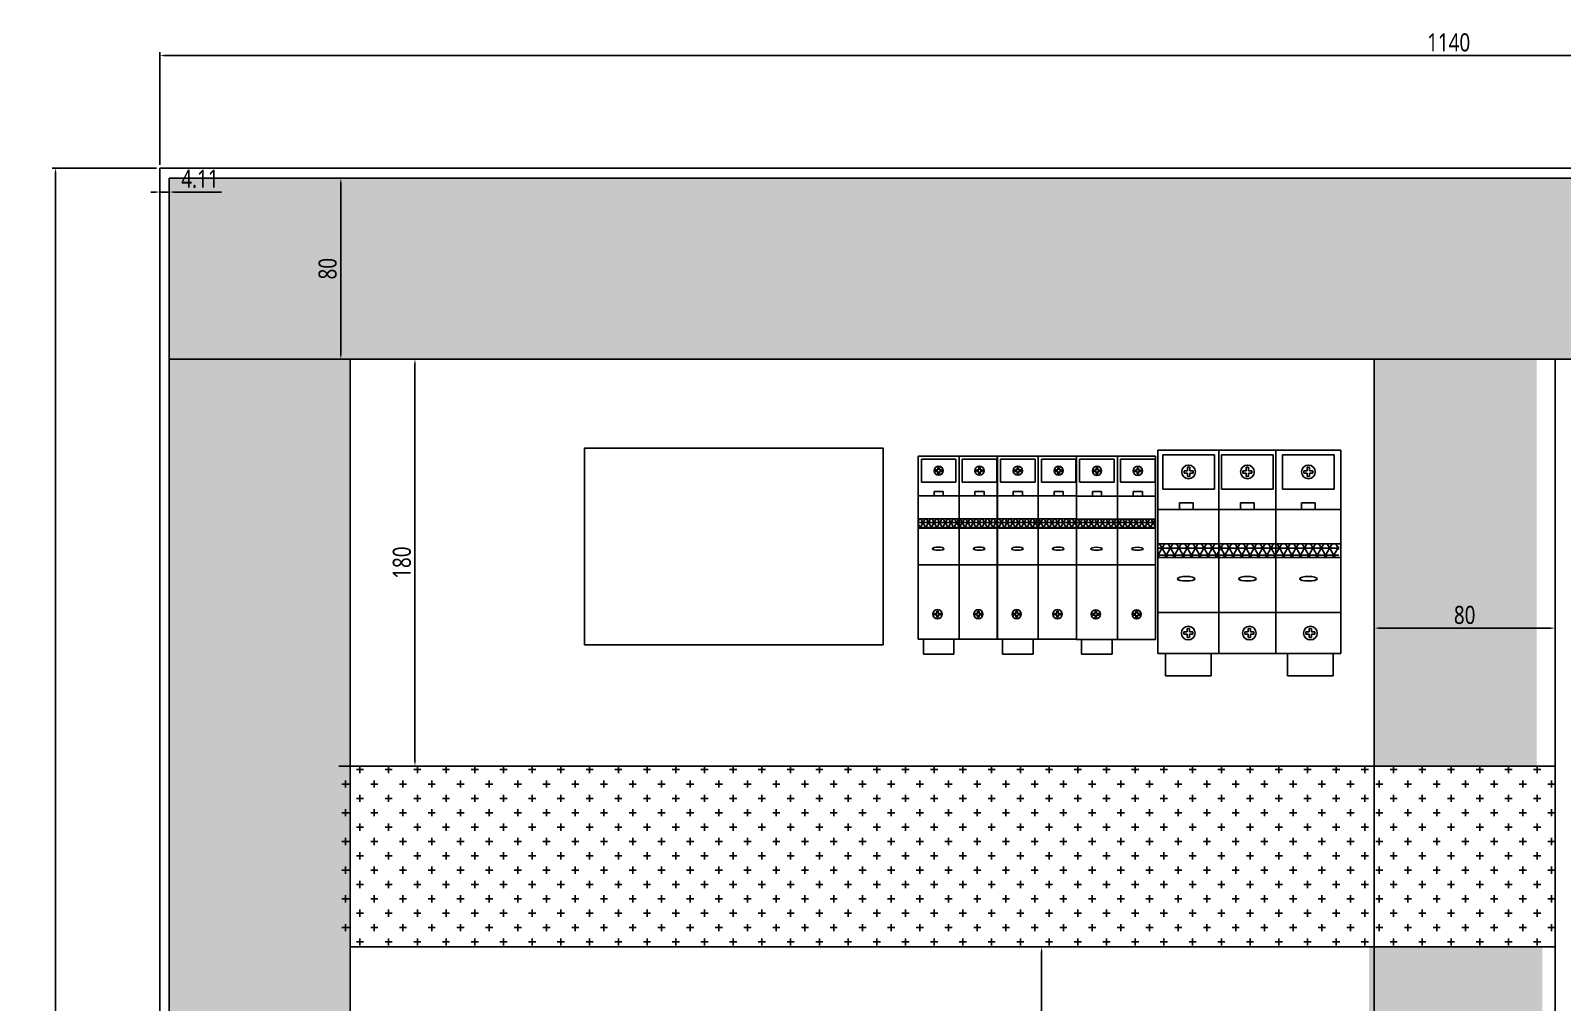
# Model space of a CAD drawing. Header units: millimetres. Extents: x -11 to 1219, y 0 to 1751.
# Drawn here: x -11 to 666, y 1321 to 1751 of the extents above; entities that cross this region are included whole.
import ezdxf

# ---------------------------------------------------------------- set-up
doc = ezdxf.new("R2010")
doc.units = ezdxf.units.MM
doc.header["$LTSCALE"] = 10
doc.layers.get('0').update_dxf_attribs({"linetype": 'CONTINUOUS'})
doc.layers.get('Defpoints').update_dxf_attribs({"linetype": 'CONTINUOUS'})
for name, color, linetype in [('1', 7, 'CONTINUOUS'), ('GRN_0.75mm^2', 3, 'CONTINUOUS'), ('PSYMS', 7, 'CONTINUOUS')]:
    doc.layers.add(name, color=color, linetype=linetype)
doc.styles.get("Standard").update_dxf_attribs({"font": '', "width": 0.8})
doc.styles.get('Standard').set_extended_font_data('Meiryo UI')
doc.dimstyles.get("Standard").update_dxf_attribs({"dimtxt": 8, "dimasz": 2, "dimexe": 1.5, "dimexo": 1.5, "dimgap": 1.8, "dimtad": 1, "dimdec": 3, "dimdsep": 46, "dimtxsty": 'Standard', "dimcen": 0, "dimclrd": 4, "dimclre": 4, "dimclrt": 4, "dimadec": 0, "dimazin": 0, "dimtfac": 1, "dimtdec": 3, "dimtmove": 0, "dimatfit": 3, "dimfxl": 1, "dimtolj": 1, "dimtzin": 1, "dimarcsym": 0})
pattern_1 = [(0, (8921.3084, -13194.049), (6.35, 6.35), [3.175, -9.525]), (90, (8922.896, -13195.637), (-6.35, 6.35), [3.175, -9.525])]

# ---------------------------------------------------------------- blocks, each defined once
blk = doc.blocks.new('Fuse Carrier 2P')
h = blk.add_hatch()
h.set_pattern_fill('NET3', color=256, scale=0.67724)
h.paths.add_polyline_path([(18.07, -27.77), (0, -27.77), (0, -31.83), (18.07, -31.83)])
h.paths.add_polyline_path([(35, -27.77), (35, -31.83)])
h.paths.add_polyline_path([(34.97, -27.77), (18.1, -27.77), (18.1, -31.83), (34.97, -31.83)])
at = {"color": 7, "linetype": 'Continuous'}
for p, q in [((0, -81), (0, 0)), ((18.07, 0), (0, 0)), ((18.1, 0), (18.1, -81)), ((34.97, 0), (18.1, 0)), ((1.39, -1.35), (1.39, -11.51)), ((16.69, -1.35), (1.39, -1.35)), ((7.69, -6.1), (7.69, -6.77)), ((8.7, -6.1), (7.69, -6.1)), ((7.69, -6.77), (8.7, -6.77)), ((8.7, -5.08), (8.7, -6.1)), ((9.38, -5.08), (8.7, -5.08)), ((8.7, -6.77), (8.7, -7.79)), ((9.38, -6.1), (9.38, -5.08)), ((10.4, -6.1), (9.38, -6.1)), ((9.38, -7.79), (9.38, -6.77)), ((9.38, -6.77), (10.4, -6.77)), ((10.4, -6.77), (10.4, -6.1)), ((16.69, -11.51), (16.69, -1.35)), ((19.47, -1.35), (19.47, -11.51)), ((34.78, -1.35), (19.47, -1.35)), ((25.77, -6.1), (25.77, -6.77)), ((26.79, -6.1), (25.77, -6.1)), ((25.77, -6.77), (26.79, -6.77)), ((26.79, -5.08), (26.79, -6.1)), ((27.46, -5.08), (26.79, -5.08)), ((26.79, -6.77), (26.79, -7.79)), ((27.46, -6.1), (27.46, -5.08)), ((28.48, -6.1), (27.46, -6.1)), ((27.46, -7.79), (27.46, -6.77)), ((27.46, -6.77), (28.48, -6.77)), ((28.48, -6.77), (28.48, -6.1)), ((34.78, -11.51), (34.78, -1.35)), ((1.39, -11.51), (16.69, -11.51)), ((8.7, -7.79), (9.38, -7.79)), ((18.07, -81), (18.07, -9.21)), ((19.47, -11.51), (34.78, -11.51)), ((26.79, -7.79), (27.46, -7.79)), ((34.97, -81), (34.97, -9.21)), ((35, -9.21), (35, -81)), ((18.07, -17.61), (0, -17.61)), ((7.01, -17.61), (7.01, -15.58)), ((7.01, -15.58), (11.07, -15.58)), ((11.07, -17.61), (11.07, -15.58)), ((34.97, -17.61), (18.1, -17.61)), ((25.09, -17.61), (25.09, -15.58)), ((25.09, -15.58), (29.16, -15.58)), ((29.16, -17.61), (29.16, -15.58)), ((18.07, -27.77), (0, -27.77)), ((18.07, -31.83), (0, -31.83)), ((34.97, -27.77), (18.1, -27.77)), ((34.97, -31.83), (18.1, -31.83)), ((18.07, -48.08), (0, -48.08)), ((34.97, -48.08), (18.1, -48.08)), ((8.2, -69.56), (7.19, -69.56)), ((7.19, -69.56), (7.19, -70.24)), ((7.19, -70.24), (8.2, -70.24)), ((8.88, -68.55), (8.2, -68.55)), ((8.2, -68.55), (8.2, -69.56)), ((8.2, -70.24), (8.2, -71.26)), ((8.2, -71.26), (8.88, -71.26)), ((8.88, -69.56), (8.88, -68.55)), ((9.9, -69.56), (8.88, -69.56)), ((8.88, -70.24), (9.9, -70.24)), ((8.88, -71.26), (8.88, -70.24)), ((9.9, -70.24), (9.9, -69.56)), ((26.29, -69.56), (25.27, -69.56)), ((25.27, -69.56), (25.27, -70.24)), ((25.27, -70.24), (26.29, -70.24)), ((26.96, -68.55), (26.29, -68.55)), ((26.29, -68.55), (26.29, -69.56)), ((26.29, -70.24), (26.29, -71.26)), ((26.29, -71.26), (26.96, -71.26)), ((26.96, -69.56), (26.96, -68.55)), ((27.98, -69.56), (26.96, -69.56)), ((26.96, -70.24), (27.98, -70.24)), ((26.96, -71.26), (26.96, -70.24)), ((27.98, -70.24), (27.98, -69.56)), ((0, -81), (18.07, -81)), ((2.27, -87.57), (2.27, -81)), ((15.81, -87.57), (15.81, -81)), ((18.1, -81), (34.97, -81)), ((2.27, -87.57), (15.81, -87.57))]:
    blk.add_line(p, q, dxfattribs=at)
for p, q in [((34.97, -9.21), (34.97, 0)), ((35, 0), (34.97, 0)), ((35, -9.21), (35, 0))]:
    blk.add_line(p, q)
for centre in [(9.04, -6.43), (27.12, -6.43), (8.54, -69.9), (26.62, -69.9)]:
    blk.add_circle(centre, 2.03, dxfattribs=at)
for centre in [(8.88, -40.92), (26.96, -40.92)]:
    blk.add_ellipse(centre, major_axis=(2.57, 0), ratio=0.261126, dxfattribs=at)
for centre in [(8.88, -40.96), (26.96, -40.96)]:
    blk.add_ellipse(centre, major_axis=(2.57, 0), ratio=0.261126, start_param=3.141593, end_param=6.283185, dxfattribs=at)
blk = doc.blocks.new('Fuse Carrier 3P')
h = blk.add_hatch()
h.set_pattern_fill('NET3', color=256, scale=1.01124)
h.paths.add_polyline_path([(52.26, -41.46), (52.26, -47.53), (81, -47.53), (81, -41.46)])
h.paths.add_polyline_path([(52.21, -47.53), (52.21, -41.46), (27.03, -41.46), (27.03, -47.53)])
h.paths.add_polyline_path([(0.88, -41.46), (0.88, -47.53), (26.98, -47.53), (26.98, -41.46)])
at = {"color": 7, "linetype": 'Continuous'}
for p, q in [((0.88, -90), (0.88, 0)), ((26.98, 0), (0.88, 0)), ((52.21, 0), (27.03, 0)), ((27.86, -90), (27.86, 0)), ((27.91, 0), (27.91, -90)), ((81.88, 0), (52.26, 0)), ((53.09, -90), (53.09, 0)), ((53.14, 0), (53.14, -90)), ((81.88, -90), (81.88, 0)), ((3.08, -2.02), (3.08, -17.19)), ((25.94, -2.02), (3.08, -2.02)), ((25.94, -17.19), (25.94, -2.02)), ((29.07, -2.02), (29.07, -17.19)), ((51.93, -2.02), (29.07, -2.02)), ((51.93, -17.19), (51.93, -2.02)), ((56.07, -2.02), (56.07, -17.19)), ((78.93, -2.02), (56.07, -2.02)), ((78.93, -17.19), (78.93, -2.02)), ((12.49, -9.1), (12.49, -10.11)), ((14.01, -9.1), (12.49, -9.1)), ((12.49, -10.11), (14.01, -10.11)), ((14.01, -7.58), (14.01, -9.1)), ((15.02, -7.58), (14.01, -7.58)), ((14.01, -10.11), (14.01, -11.63)), ((14.01, -11.63), (15.02, -11.63)), ((15.02, -9.1), (15.02, -7.58)), ((16.53, -9.1), (15.02, -9.1)), ((15.02, -11.63), (15.02, -10.11)), ((15.02, -10.11), (16.53, -10.11)), ((16.53, -10.11), (16.53, -9.1)), ((38.48, -9.1), (38.48, -10.11)), ((39.99, -9.1), (38.48, -9.1)), ((38.48, -10.11), (39.99, -10.11)), ((39.99, -7.58), (39.99, -9.1)), ((41.01, -7.58), (39.99, -7.58)), ((39.99, -10.11), (39.99, -11.63)), ((39.99, -11.63), (41.01, -11.63)), ((41.01, -9.1), (41.01, -7.58)), ((42.52, -9.1), (41.01, -9.1)), ((41.01, -11.63), (41.01, -10.11)), ((41.01, -10.11), (42.52, -10.11)), ((42.52, -10.11), (42.52, -9.1)), ((65.48, -9.1), (65.48, -10.11)), ((66.99, -9.1), (65.48, -9.1)), ((65.48, -10.11), (66.99, -10.11)), ((66.99, -7.58), (66.99, -9.1)), ((68.01, -7.58), (66.99, -7.58)), ((66.99, -10.11), (66.99, -11.63)), ((66.99, -11.63), (68.01, -11.63)), ((68.01, -9.1), (68.01, -7.58)), ((69.52, -9.1), (68.01, -9.1)), ((68.01, -11.63), (68.01, -10.11)), ((68.01, -10.11), (69.52, -10.11)), ((69.52, -10.11), (69.52, -9.1)), ((3.08, -17.19), (25.94, -17.19)), ((29.07, -17.19), (51.93, -17.19)), ((56.07, -17.19), (78.93, -17.19)), ((26.98, -26.29), (0.88, -26.29)), ((10.47, -26.29), (10.47, -23.26)), ((10.47, -23.26), (16.53, -23.26)), ((16.53, -26.29), (16.53, -23.26)), ((52.21, -26.29), (27.03, -26.29)), ((37.47, -26.29), (37.47, -23.26)), ((37.47, -23.26), (43.53, -23.26)), ((43.53, -26.29), (43.53, -23.26)), ((81.88, -26.29), (52.26, -26.29)), ((64.47, -26.29), (64.47, -23.26)), ((64.47, -23.26), (70.53, -23.26)), ((70.53, -26.29), (70.53, -23.26)), ((26.98, -41.46), (0.88, -41.46)), ((52.21, -41.46), (27.03, -41.46)), ((81.88, -41.46), (52.26, -41.46)), ((26.98, -47.53), (0.88, -47.53)), ((52.21, -47.53), (27.03, -47.53)), ((81.88, -47.53), (52.26, -47.53)), ((26.98, -71.8), (0.88, -71.8)), ((52.21, -71.8), (27.03, -71.8)), ((81.88, -71.8), (52.26, -71.8)), ((13.87, -80.39), (12.36, -80.39)), ((12.36, -80.39), (12.36, -81.4)), ((14.89, -78.88), (13.87, -78.88)), ((13.87, -78.88), (13.87, -80.39)), ((14.89, -80.39), (14.89, -78.88)), ((16.4, -80.39), (14.89, -80.39)), ((16.4, -81.4), (16.4, -80.39)), ((40.87, -80.39), (39.36, -80.39)), ((39.36, -80.39), (39.36, -81.4)), ((41.89, -78.88), (40.87, -78.88)), ((40.87, -78.88), (40.87, -80.39)), ((41.89, -80.39), (41.89, -78.88)), ((43.4, -80.39), (41.89, -80.39)), ((43.4, -81.4), (43.4, -80.39)), ((67.87, -80.39), (66.36, -80.39)), ((66.36, -80.39), (66.36, -81.4)), ((68.89, -78.88), (67.87, -78.88)), ((67.87, -78.88), (67.87, -80.39)), ((68.89, -80.39), (68.89, -78.88)), ((70.4, -80.39), (68.89, -80.39)), ((70.4, -81.4), (70.4, -80.39)), ((12.36, -81.4), (13.87, -81.4)), ((13.87, -81.4), (13.87, -82.92)), ((13.87, -82.92), (14.89, -82.92)), ((14.89, -81.4), (16.4, -81.4)), ((14.89, -82.92), (14.89, -81.4)), ((39.36, -81.4), (40.87, -81.4)), ((40.87, -81.4), (40.87, -82.92)), ((40.87, -82.92), (41.89, -82.92)), ((41.89, -81.4), (43.4, -81.4)), ((41.89, -82.92), (41.89, -81.4)), ((66.36, -81.4), (67.87, -81.4)), ((67.87, -81.4), (67.87, -82.92)), ((67.87, -82.92), (68.89, -82.92)), ((68.89, -81.4), (70.4, -81.4)), ((68.89, -82.92), (68.89, -81.4)), ((0.88, -90), (27.86, -90)), ((4.27, -99.81), (4.27, -90)), ((24.49, -99.81), (24.49, -90)), ((27.91, -90), (53.09, -90)), ((53.14, -90), (81.88, -90)), ((58.27, -99.81), (58.27, -90)), ((78.49, -99.81), (78.49, -90)), ((4.27, -99.81), (24.49, -99.81)), ((58.27, -99.81), (78.49, -99.81))]:
    blk.add_line(p, q, dxfattribs=at)
for centre in [(14.51, -9.61), (40.5, -9.61), (67.5, -9.61), (14.38, -80.9), (41.38, -80.9), (68.38, -80.9)]:
    blk.add_circle(centre, 3.03, dxfattribs=at)
for centre in [(13.5, -56.87), (40.5, -56.87), (67.5, -56.87)]:
    blk.add_ellipse(centre, major_axis=(3.84, 0), ratio=0.261126, dxfattribs=at)
for centre in [(13.5, -56.93), (40.5, -56.93), (67.5, -56.93)]:
    blk.add_ellipse(centre, major_axis=(3.84, 0), ratio=0.261126, start_param=3.141593, end_param=6.283185, dxfattribs=at)
blk = doc.blocks.new('*D157')
at = {"layer": 'Defpoints', "color": 0, "transparency": 16777216}
for p in [(46.14, 1681.05), (50.25, 1681.05), (50.25, 1679.32)]:
    blk.add_point(p, dxfattribs=at)
at = {"layer": 'PSYMS', "color": 4, "lineweight": -2, "transparency": 16777216}
for p, q in [((44.14, 1679.32), (42.14, 1679.32)), ((46.14, 1679.55), (46.14, 1677.82)), ((46.14, 1679.32), (50.25, 1679.32)), ((50.25, 1679.55), (50.25, 1677.82)), ((52.25, 1679.32), (73.39, 1679.32))]:
    blk.add_line(p, q, dxfattribs=at)
at = {"layer": 'PSYMS', "color": 4, "transparency": 16777216}
for points in [[(44.14, 1679.65), (44.14, 1678.99), (46.14, 1679.32)], [(52.25, 1679.65), (52.25, 1678.99), (50.25, 1679.32)]]:
    blk.add_solid(points, dxfattribs=at)
at = {"layer": 'PSYMS', "color": 4, "transparency": 16777216, "insert": (63.82, 1685.12), "char_height": 8, "attachment_point": 5}
blk.add_mtext('\\A1;4.11', dxfattribs=at)
blk = doc.blocks.new('*D159')
at = {"layer": 'Defpoints', "color": 0, "transparency": 16777216}
for p in [(46.14, 1739.67), (46.14, 1689.92), (1186.14, 1689.92)]:
    blk.add_point(p, dxfattribs=at)
at = {"layer": 'PSYMS', "color": 4, "lineweight": -2, "transparency": 16777216}
for p, q in [((46.14, 1691.42), (46.14, 1741.17)), ((1186.14, 1691.42), (1186.14, 1741.17)), ((1184.14, 1739.67), (48.14, 1739.67))]:
    blk.add_line(p, q, dxfattribs=at)
at = {"layer": 'PSYMS', "color": 4, "transparency": 16777216}
for points in [[(48.14, 1740), (48.14, 1739.33), (46.14, 1739.67)], [(1184.14, 1740), (1184.14, 1739.33), (1186.14, 1739.67)]]:
    blk.add_solid(points, dxfattribs=at)
at = {"layer": 'PSYMS', "color": 4, "transparency": 16777216, "insert": (616.14, 1745.47), "char_height": 8, "attachment_point": 5}
blk.add_mtext('\\A1;1140', dxfattribs=at)
blk = doc.blocks.new('*D160')
at = {"layer": 'Defpoints', "color": 0, "transparency": 16777216}
for p in [(46.14, 1689.92), (0, 0), (46.14, 0)]:
    blk.add_point(p, dxfattribs=at)
at = {"layer": 'PSYMS', "color": 4, "lineweight": -2, "transparency": 16777216}
for p, q in [((44.64, 1689.92), (-1.5, 1689.92)), ((0, 1687.92), (0, 2)), ((44.64, 0), (-1.5, 0))]:
    blk.add_line(p, q, dxfattribs=at)
at = {"layer": 'PSYMS', "color": 4, "transparency": 16777216}
for points in [[(-0.33, 1687.92), (0.33, 1687.92), (0, 1689.92)], [(-0.33, 2), (0.33, 2), (0, 0)]]:
    blk.add_solid(points, dxfattribs=at)
at = {"layer": 'PSYMS', "color": 4, "transparency": 16777216, "insert": (-5.8, 844.96), "char_height": 8, "attachment_point": 5, "rotation": 90}
blk.add_mtext('\\A1;1689.915', dxfattribs=at)
blk = doc.blocks.new('*D163')
at = {"layer": 'Defpoints', "color": 0, "transparency": 16777216}
for p in [(133.55, 1685.43), (126.13, 1605.43), (133.55, 1605.43)]:
    blk.add_point(p, dxfattribs=at)
at = {"layer": 'PSYMS', "color": 4, "lineweight": -2, "transparency": 16777216}
for p, q in [((132.05, 1685.43), (124.63, 1685.43)), ((126.13, 1683.43), (126.13, 1607.43)), ((132.05, 1605.43), (124.63, 1605.43))]:
    blk.add_line(p, q, dxfattribs=at)
at = {"layer": 'PSYMS', "color": 4, "transparency": 16777216}
for points in [[(125.8, 1683.43), (126.47, 1683.43), (126.13, 1685.43)], [(125.8, 1607.43), (126.47, 1607.43), (126.13, 1605.43)]]:
    blk.add_solid(points, dxfattribs=at)
at = {"layer": 'PSYMS', "color": 4, "transparency": 16777216, "insert": (120.33, 1645.43), "char_height": 8, "attachment_point": 5, "rotation": 90}
blk.add_mtext('\\A1;80', dxfattribs=at)
blk = doc.blocks.new('*D164')
at = {"layer": 'Defpoints', "color": 0, "transparency": 16777216}
for p in [(583.22, 1491.04), (663.22, 1491.04), (583.22, 1486.45)]:
    blk.add_point(p, dxfattribs=at)
at = {"layer": 'PSYMS', "color": 4, "lineweight": -2, "transparency": 16777216}
for p, q in [((583.22, 1489.54), (583.22, 1484.95)), ((661.22, 1486.45), (585.22, 1486.45)), ((663.22, 1489.54), (663.22, 1484.95))]:
    blk.add_line(p, q, dxfattribs=at)
at = {"layer": 'PSYMS', "color": 4, "transparency": 16777216}
for points in [[(585.22, 1486.79), (585.22, 1486.12), (583.22, 1486.45)], [(661.22, 1486.79), (661.22, 1486.12), (663.22, 1486.45)]]:
    blk.add_solid(points, dxfattribs=at)
at = {"layer": 'PSYMS', "color": 4, "transparency": 16777216, "insert": (623.22, 1492.25), "char_height": 8, "attachment_point": 5}
blk.add_mtext('\\A1;80', dxfattribs=at)
blk = doc.blocks.new('*D166')
at = {"layer": 'Defpoints', "color": 0, "transparency": 16777216}
for p in [(185.5, 1605.43), (158.95, 1425.43), (185.5, 1425.43)]:
    blk.add_point(p, dxfattribs=at)
at = {"layer": 'PSYMS', "color": 4, "lineweight": -2, "transparency": 16777216}
for p, q in [((184, 1605.43), (157.45, 1605.43)), ((158.95, 1603.43), (158.95, 1427.43)), ((184, 1425.43), (157.45, 1425.43))]:
    blk.add_line(p, q, dxfattribs=at)
at = {"layer": 'PSYMS', "color": 4, "transparency": 16777216}
for points in [[(158.62, 1603.43), (159.28, 1603.43), (158.95, 1605.43)], [(158.62, 1427.43), (159.28, 1427.43), (158.95, 1425.43)]]:
    blk.add_solid(points, dxfattribs=at)
at = {"layer": 'PSYMS', "color": 4, "transparency": 16777216, "insert": (153.15, 1515.43), "char_height": 8, "attachment_point": 5, "rotation": 90}
blk.add_mtext('\\A1;180', dxfattribs=at)
blk = doc.blocks.new('*D183')
at = {"layer": '1', "color": 4, "lineweight": -2, "transparency": 16777216}
for p, q in [((426.82, 1345.43), (437.61, 1345.43)), ((436.11, 1343.43), (436.11, 1097.43)), ((426.82, 1095.43), (437.61, 1095.43))]:
    blk.add_line(p, q, dxfattribs=at)
at = {"layer": '1', "color": 4, "transparency": 16777216}
for points in [[(435.78, 1343.43), (436.45, 1343.43), (436.11, 1345.43)], [(435.78, 1097.43), (436.45, 1097.43), (436.11, 1095.43)]]:
    blk.add_solid(points, dxfattribs=at)
at = {"layer": 'Defpoints', "color": 0, "transparency": 16777216}
for p in [(425.32, 1345.43), (425.32, 1095.43), (436.11, 1095.43)]:
    blk.add_point(p, dxfattribs=at)
at = {"layer": '1', "color": 4, "transparency": 16777216, "insert": (430.31, 1220.43), "char_height": 8, "attachment_point": 5, "rotation": 90}
blk.add_mtext('\\A1;250', dxfattribs=at)

msp = doc.modelspace()

# ---------------------------------------------------------------- hatches: boundary and pattern name
h = msp.add_hatch()
h.set_pattern_fill('CROSS', color=256)
h.set_pattern_definition(pattern_1)
h.paths.add_polyline_path([(50.2487, 1685.4294), (50.2487, 1605.4294), (1181.6624, 1605.4294), (1181.6624, 1685.4294)])
h = msp.add_hatch()
h.set_pattern_fill('CROSS', color=256)
h.set_pattern_definition(pattern_1)
h.paths.add_polyline_path([(129.8279, 1605.2555), (49.8279, 1605.2555), (49.8279, 335.0438), (129.8279, 335.0438)])
h = msp.add_hatch()
h.set_pattern_fill('CROSS', color=256)
h.set_pattern_definition([(0, (8913.0845, -13194.2216), (6.35, 6.35), [3.175, -9.525]), (90, (8914.672, -13195.809), (-6.35, 6.35), [3.175, -9.525])])
h.paths.add_polyline_path([(583.1839, 1425.257), (654.9981, 1425.257), (654.9981, 1605.0831), (583.1839, 1605.0831)])
h.paths.add_polyline_path([(657.5669, 1345.4294), (580.8777, 1345.4294), (580.4388, 1076.4087), (657.128, 1076.4087)])
h.paths.add_polyline_path([(583.1839, 854.8714), (662.5585, 854.5455), (662.5585, 995.1034), (583.1839, 995.4294)])
h = msp.add_hatch()
h.set_pattern_fill('CROSS', color=256)
h.set_pattern_definition([(0, (8915.05, -13174.807), (6.35, 6.35), [3.175, -9.525]), (90, (8916.637, -13176.3944), (-6.35, 6.35), [3.175, -9.525])])
h.paths.add_polyline_path([(665.149, 1425.4294), (123.5692, 1425.4294), (123.5692, 1345.4294), (665.149, 1345.4294)])

# ---------------------------------------------------------------- linework, layer by layer
for p, q in [((50.2487, 1685.4294), (1181.6624, 1685.4294)), ((50.2487, 1685.4294), (50.2487, 1605.4294)), ((50.2487, 1605.4294), (1181.6624, 1605.4294)), ((50.2487, 1605.4294), (50.2487, 335.0438)), ((130.2487, 1605.2555), (130.2487, 335.0438)), ((583.222, 1605.2555), (583.222, 855.0438)), ((663.222, 1605.4294), (663.222, 855.2177)), ((663.4967, 1425.4294), (125.2276, 1425.4294)), ((663.222, 1345.4294), (130.2487, 1345.4294))]:
    msp.add_line(p, q)
at = {"layer": '1', "color": 7, "true_color": 0xffffff}
msp.add_lwpolyline([(233.9844, 1479.1097), (365.9844, 1479.1097), (365.9844, 1566.1097), (233.9844, 1566.1097)], close=True, dxfattribs=at)
at = {"layer": 'GRN_0.75mm^2'}
for p, q in [((46.1388, 1689.915), (1186.1388, 1689.915)), ((46.1388, 0), (46.1388, 1689.915)), ((46.1388, 0), (46.1388, 1689.915))]:
    msp.add_line(p, q, dxfattribs=at)

# ---------------------------------------------------------------- block references
for name, p in [('Fuse Carrier 3P', (486.6046, 1565.1663)), ('Fuse Carrier 2P', (381.5262, 1562.5141)), ('Fuse Carrier 2P', (416.5262, 1562.5141)), ('Fuse Carrier 2P', (451.5262, 1562.4573))]:
    msp.add_blockref(name, p)

# ---------------------------------------------------------------- dimensions: what is measured, and where the dimension line sits
at = {"layer": '1', "color": 7, "true_color": 0xffffff}
dim = msp.add_linear_dim(base=(436.1145, 1095.4294), p1=(425.317, 1345.4294), p2=(425.317, 1095.4294), angle=90, dimstyle='Standard', dxfattribs=at)
dim.commit()
dim.dimension.update_dxf_attribs({"geometry": '*D183', "text_midpoint": (430.3145, 1220.4294)})
at = {"layer": 'PSYMS', "color": 7, "true_color": 0xffffff}
for base, p1, p2, picture, middle in [((46.1388, 1739.6665), (1186.1388, 1689.915), (46.1388, 1689.915), '*D159', (616.1388, 1745.4665)), ((50.2487, 1679.319), (46.1388, 1681.0545), (50.2487, 1681.0545), '*D157', (63.8201, 1685.119)), ((583.222, 1486.4548), (663.222, 1491.0417), (583.222, 1491.0417), '*D164', (623.222, 1492.2548))]:
    dim = msp.add_linear_dim(base=base, p1=p1, p2=p2, dimstyle='Standard', dxfattribs=at)
    dim.commit()
    dim.dimension.update_dxf_attribs({"geometry": picture, "text_midpoint": middle})
for base, p1, p2, picture, middle in [((0, 0), (46.1388, 1689.915), (46.1388, 0), '*D160', (-5.8, 844.9575)), ((126.1325, 1605.4294), (133.5456, 1685.4294), (133.5456, 1605.4294), '*D163', (120.3325, 1645.4294)), ((158.9512, 1425.4294), (185.4968, 1605.4294), (185.4968, 1425.4294), '*D166', (153.1512, 1515.4294))]:
    dim = msp.add_linear_dim(base=base, p1=p1, p2=p2, angle=90, dimstyle='Standard', dxfattribs=at)
    dim.commit()
    dim.dimension.update_dxf_attribs({"geometry": picture, "text_midpoint": middle})

doc.saveas('drawing.dxf')
